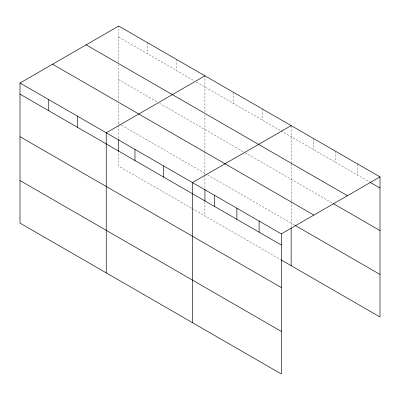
<?xml version="1.0" encoding="UTF-8"?>
<svg xmlns="http://www.w3.org/2000/svg" width="400" height="400" viewBox="0 0 400 400"><rect width="100%" height="100%" fill="white"/><g stroke="black" fill="none" stroke-linecap="round" stroke-linejoin="round"><path stroke-width="0.3" stroke-dasharray="2 1.5" d="M118.695 101.33L118.695 64.91M118.695 62.445L118.695 26.035M204.925 114.695L204.925 151.115M204.925 112.23L204.925 75.82M291.155 163.865L291.155 200.9M291.155 163.245L291.155 125.605M118.695 37.155L194.28 80.795M196.41 82.025L280.51 130.58M281.045 130.885L369.425 181.91M118.695 79.715L157.555 102.15M159.685 103.375L244.85 152.545M245.38 152.855L332.405 203.1M118.695 123.56L120.825 124.79M121.36 125.1L207.055 174.575M207.59 174.88L294.33 224.96M191.62 208.22L118.695 166.12L118.695 151.935M192.15 208.53L280.51 259.54M357.79 164.075L357.79 175.195M335.58 151.25L335.58 162.37M313.37 138.43L313.37 149.55M291.155 201.515L291.155 226.83M262.415 109.01L262.415 120.13M233.67 92.415L233.67 103.535M204.925 151.73L204.925 174.58M204.925 175.195L204.925 188.765M204.925 201.715L204.925 215.905M176.185 59.225L176.185 70.345M147.44 42.63L147.44 53.75M118.695 103.8L118.695 124.795M118.695 125.41L118.695 138.98"/><path stroke-width="0.6" d="M20 83.02L281.305 233.88L281.305 373.965L20 223.1L20 83.02L118.695 26.035L380 176.9L380 316.98L281.045 259.85M204.925 75.82L106.23 132.805L106.23 272.885M291.155 125.605L192.46 182.59L192.46 322.67M281.305 233.88L380 176.9M369.95 182.22L380 188.02M86.125 44.84L347.43 195.705M333.465 203.71L380 230.575M52.57 64.215L313.875 215.075M294.86 225.265L380 274.425M20 94.14L281.305 245M20 136.695L281.305 287.56M20 180.545L281.305 331.405M291.155 228.065L291.155 265.69M259.09 221.06L259.09 232.18M236.88 208.235L236.88 219.355M214.67 195.41L214.67 206.53M204.925 189.38L204.925 201.1M163.715 165.995L163.715 177.115M134.975 149.4L134.975 160.52M118.695 139.6L118.695 151.315M77.485 116.21L77.485 127.33M48.745 99.615L48.745 110.735"/></g></svg>
